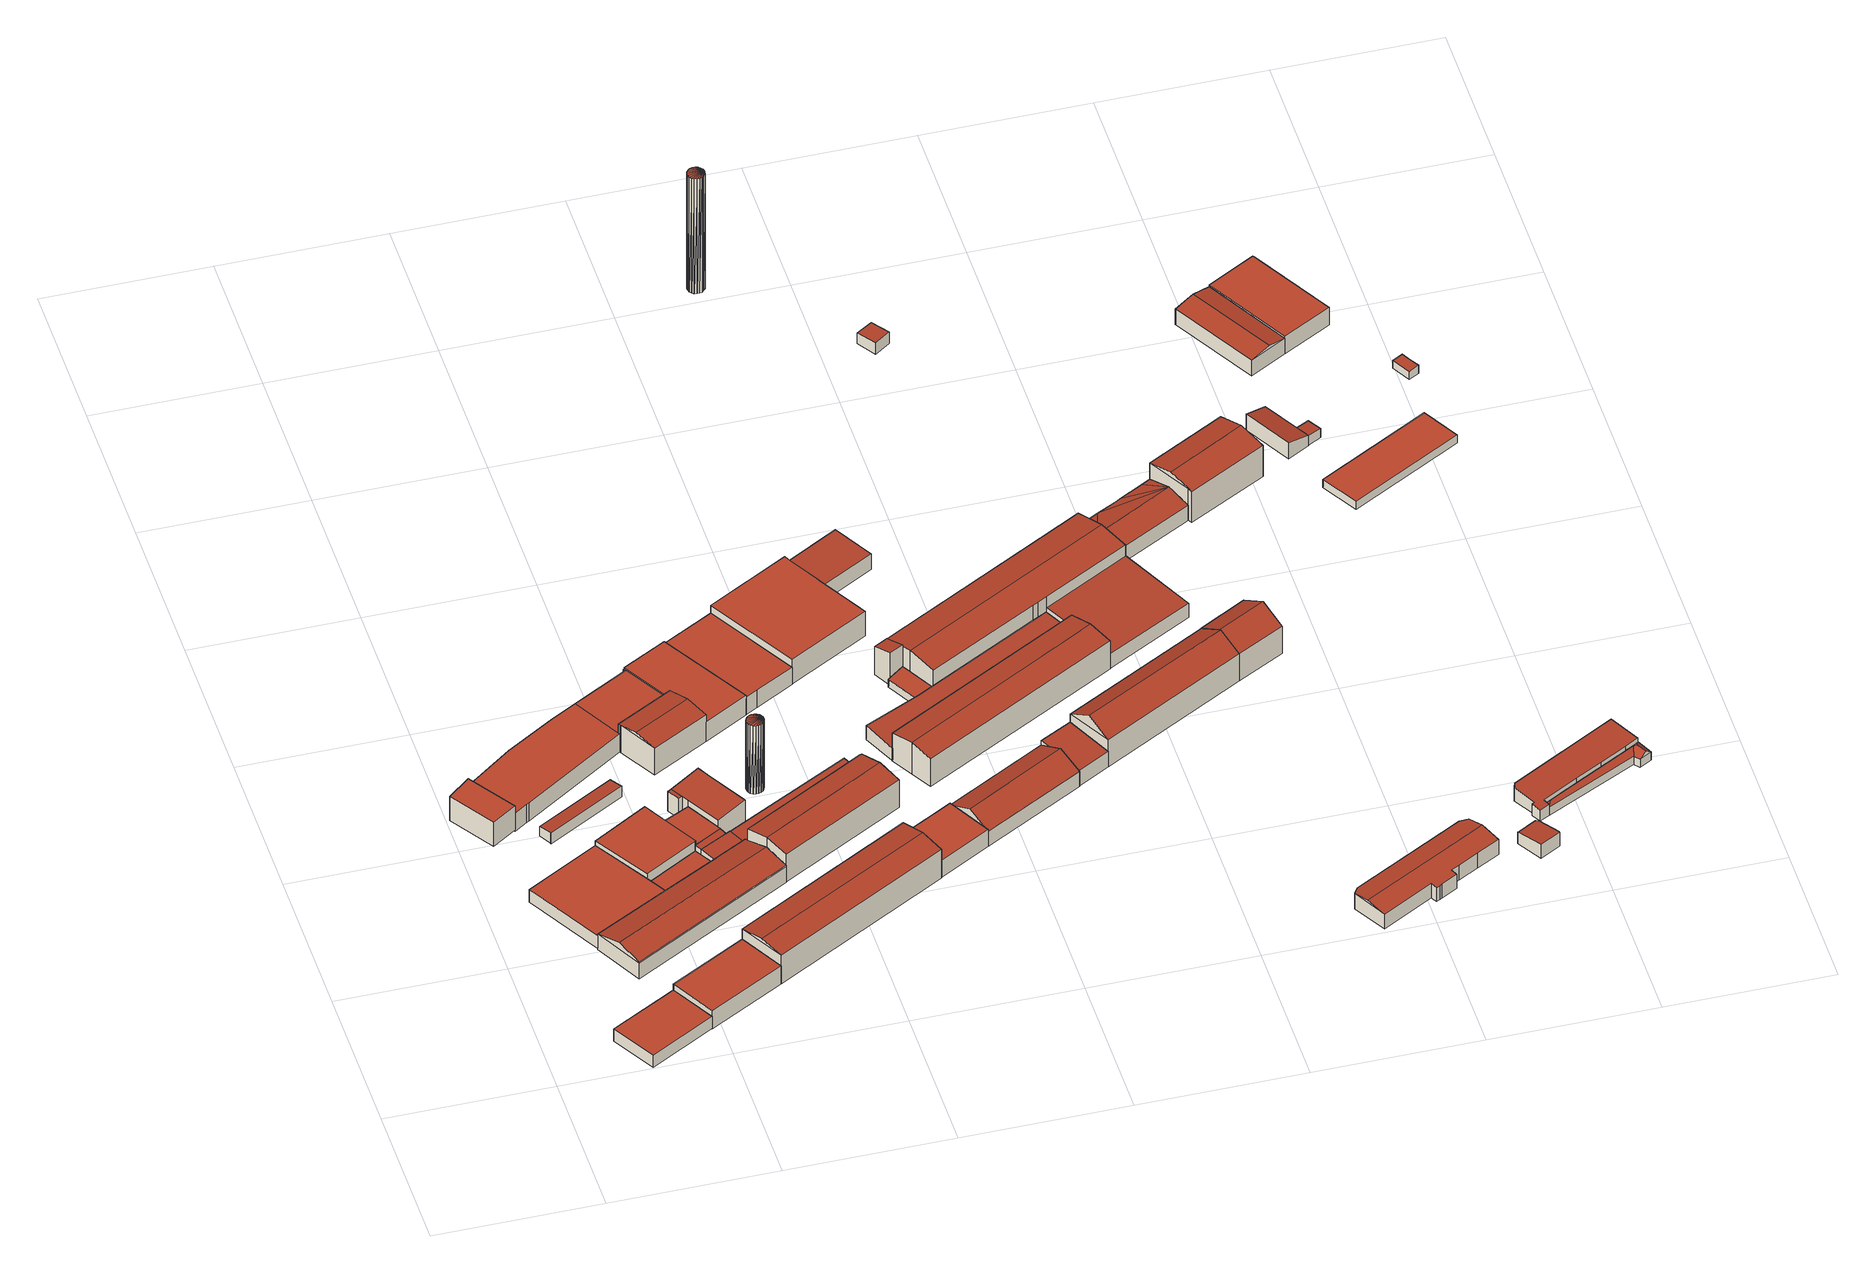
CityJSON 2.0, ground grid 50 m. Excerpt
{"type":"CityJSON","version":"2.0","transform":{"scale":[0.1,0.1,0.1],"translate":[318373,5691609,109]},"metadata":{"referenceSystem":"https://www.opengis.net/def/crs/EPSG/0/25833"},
"CityObjects":{
"building1":{"type":"Building","attributes":{"Dachtyp_tdc":"tdcPolyFlatRoof","Gemeindeschluessel":14713000,"Dachneigung":0,"QualitaetDacherkennung":43,"Geometrietyp2DReferenz":"3000","function":"31001_2000","roofType":"1000","measuredHeight":4.42},"geometry":[{"type":"MultiSurface","lod":"2","boundaries":[[[0,1,2,3]],[[1,4,5,2]],[[4,6,7,5]],[[6,0,3,7]],[[6,4,1,0]],[[3,2,5,7]]],"semantics":{"surfaces":[{"type":"WallSurface"},{"type":"RoofSurface"},{"type":"GroundSurface"}],"values":[0,0,0,0,1,2]}}]},
"building2":{"type":"Building","attributes":{"Dachtyp_tdc":"tdcPolyFlatRoof","Gemeindeschluessel":14713000,"Dachneigung":0,"QualitaetDacherkennung":79,"Geometrietyp2DReferenz":"3000","function":"31001_2000","roofType":"1000","measuredHeight":8.79},"geometry":[{"type":"MultiSurface","lod":"2","boundaries":[[[8,9,10,11]],[[9,12,13,10]],[[12,14,15,13]],[[14,8,11,15]],[[14,12,9,8]],[[11,10,13,15]]],"semantics":{"surfaces":[{"type":"WallSurface"},{"type":"RoofSurface"},{"type":"GroundSurface"}],"values":[0,0,0,0,1,2]}}]},
"building3":{"type":"Building","attributes":{"Dachtyp_tdc":"tdcPolyFlatRoof","Gemeindeschluessel":14713000,"Dachneigung":0,"QualitaetDacherkennung":29,"Geometrietyp2DReferenz":"3000","function":"31001_2000","roofType":"1000","measuredHeight":4.61},"geometry":[{"type":"MultiSurface","lod":"2","boundaries":[[[16,17,18,19]],[[17,20,21,18]],[[20,22,23,21]],[[22,24,25,23]],[[24,26,27,25]],[[26,16,19,27]],[[26,24,22,20,17,16]],[[19,18,21,23,25,27]]],"semantics":{"surfaces":[{"type":"WallSurface"},{"type":"RoofSurface"},{"type":"GroundSurface"}],"values":[0,0,0,0,0,0,1,2]}}]},
"building4":{"type":"Building","attributes":{"Dachtyp_tdc":"tdcPolyFlatRoof","Gemeindeschluessel":14713000,"Dachneigung":0,"QualitaetDacherkennung":84,"Geometrietyp2DReferenz":"3000","function":"31001_2000","roofType":"1000","measuredHeight":6.67},"geometry":[{"type":"MultiSurface","lod":"2","boundaries":[[[28,29,30,31]],[[29,32,33,30]],[[32,34,35,33]],[[34,28,31,35]],[[34,32,29,28]],[[31,30,33,35]]],"semantics":{"surfaces":[{"type":"WallSurface"},{"type":"RoofSurface"},{"type":"GroundSurface"}],"values":[0,0,0,0,1,2]}}]},
"building5":{"type":"Building","attributes":{"Dachtyp_tdc":"tdcPolyFlatRoof","Gemeindeschluessel":14713000,"Dachneigung":5.26,"QualitaetDacherkennung":87,"Geometrietyp2DReferenz":"3000","function":"31001_2000","roofType":"2100","measuredHeight":4.01},"geometry":[{"type":"MultiSurface","lod":"2","boundaries":[[[36,37,38,39]],[[37,40,41,38]],[[40,42,43,41]],[[42,44,45,43]],[[44,46,47,45]],[[46,36,39,47]],[[46,44,42,40,37,36]],[[39,38,41,43,45,47]]],"semantics":{"surfaces":[{"type":"WallSurface"},{"type":"RoofSurface"},{"type":"GroundSurface"}],"values":[0,0,0,0,0,0,1,2]}}]},
"building6":{"type":"Building","attributes":{"Dachtyp_tdc":"tdcPolyFlatRoof","Gemeindeschluessel":14713000,"Dachneigung":0,"QualitaetDacherkennung":21,"Geometrietyp2DReferenz":"3000","function":"31001_2000","roofType":"1000","measuredHeight":3},"geometry":[{"type":"MultiSurface","lod":"2","boundaries":[[[48,49,50,51]],[[49,52,53,50]],[[52,54,55,53]],[[54,48,51,55]],[[54,52,49,48]],[[51,50,53,55]]],"semantics":{"surfaces":[{"type":"WallSurface"},{"type":"RoofSurface"},{"type":"GroundSurface"}],"values":[0,0,0,0,1,2]}}]},
"building7":{"type":"Building","attributes":{"Gemeindeschluessel":14713000,"Geometrietyp2DReferenz":"3000","function":"31001_2000","roofType":"9999"},"children":["building7-1","building7-2","building7-3"]},
"building7-1":{"type":"BuildingPart","attributes":{"Dachtyp_tdc":"tdcPolyFlatRoof","Dachneigung":0,"QualitaetDacherkennung":27,"Geometrietyp2DReferenz":"3000","roofType":"1000","measuredHeight":7.02},"parents":["building7"],"geometry":[{"type":"MultiSurface","lod":"2","boundaries":[[[56,57,58,59,60]],[[57,61,62,58]],[[61,63,64,62]],[[63,65,66,64]],[[65,67,66]],[[65,63,61,57,56]],[[59,58,62,64,66]],[[60,67,65,56]],[[60,59,66,67]]],"semantics":{"surfaces":[{"type":"WallSurface"},{"type":"RoofSurface"},{"type":"GroundSurface"},{"type":"ClosureSurface"}],"values":[0,0,0,0,0,1,2,0,3]}}]},
"building7-2":{"type":"BuildingPart","attributes":{"Dachtyp_tdc":"tdcPolyFlatRoof","Dachneigung":0,"QualitaetDacherkennung":37,"Geometrietyp2DReferenz":"3000","roofType":"1000","measuredHeight":6.58},"parents":["building7"],"geometry":[{"type":"MultiSurface","lod":"2","boundaries":[[[68,69,70,71]],[[68,72,73,69]],[[72,60,59,73]],[[67,74,75,66]],[[67,60,72,68,71,74]],[[75,70,69,73,59,66]],[[71,70,75,74]],[[66,59,60,67]]],"semantics":{"surfaces":[{"type":"WallSurface"},{"type":"RoofSurface"},{"type":"GroundSurface"},{"type":"ClosureSurface"}],"values":[0,0,0,0,1,2,3,3]}}]},
"building7-3":{"type":"BuildingPart","attributes":{"Dachtyp_tdc":"tdcPolyFlatRoof","Dachneigung":0,"QualitaetDacherkennung":38,"Geometrietyp2DReferenz":"3000","roofType":"1000","measuredHeight":6.56},"parents":["building7"],"geometry":[{"type":"MultiSurface","lod":"2","boundaries":[[[76,77,78,79]],[[77,80,81,78]],[[80,82,83,81]],[[82,71,70,83]],[[74,84,85,75]],[[84,86,87,85]],[[86,88,89,87]],[[88,90,91,89]],[[90,76,79,91]],[[90,88,86,84,74,71,82,80,77,76]],[[79,78,81,83,70,75,85,87,89,91]],[[75,70,71,74]]],"semantics":{"surfaces":[{"type":"WallSurface"},{"type":"RoofSurface"},{"type":"GroundSurface"},{"type":"ClosureSurface"}],"values":[0,0,0,0,0,0,0,0,0,1,2,3]}}]},
"building8":{"type":"Building","attributes":{"Gemeindeschluessel":14713000,"Geometrietyp2DReferenz":"3000","function":"31001_2000","roofType":"9999"},"children":["building8-1","building8-2","building8-3","building8-4","building8-5","building8-6"]},
"building8-1":{"type":"BuildingPart","attributes":{"Dachtyp_tdc":"tdcGableRoof","Dachneigung":15.86,"QualitaetDacherkennung":88,"Geometrietyp2DReferenz":"3000","roofType":"3100","measuredHeight":8.09},"parents":["building8"],"geometry":[{"type":"MultiSurface","lod":"2","boundaries":[[[92,93,94,95,96]],[[93,97,98,94]],[[97,99,100,98]],[[99,101,102,100]],[[101,103,104,105,102]],[[106,101,99,107,108,109,110]],[[111,112,108,107]],[[93,112,111,97]],[[97,111,107,99]],[[92,109,108,112,93]],[[113,110,109,92]],[[103,106,110,113]],[[101,106,103]],[[114,95,94,98,100,102,105]],[[96,115,116,113,92]],[[95,114,115,96]],[[116,104,103,113]],[[116,115,114,105,104]]],"semantics":{"surfaces":[{"type":"WallSurface"},{"type":"RoofSurface"},{"type":"GroundSurface"},{"type":"ClosureSurface"}],"values":[0,0,0,0,0,1,1,0,0,0,0,0,0,2,0,3,0,3]}}]},
"building8-2":{"type":"BuildingPart","attributes":{"Dachtyp_tdc":"tdcPolyFlatRoof","Dachneigung":0,"QualitaetDacherkennung":55,"Geometrietyp2DReferenz":"3000","roofType":"1000","measuredHeight":6.54},"parents":["building8"],"geometry":[{"type":"MultiSurface","lod":"2","boundaries":[[[117,118,119,120]],[[118,121,122,119]],[[121,123,124,125,122]],[[126,127,128,129,130]],[[127,117,120,128]],[[127,126,123,121,118,117]],[[120,119,122,125,129,128]],[[130,124,123,126]],[[130,129,125,124]]],"semantics":{"surfaces":[{"type":"WallSurface"},{"type":"RoofSurface"},{"type":"GroundSurface"},{"type":"ClosureSurface"}],"values":[0,0,0,0,0,1,2,0,3]}}]},
"building8-3":{"type":"BuildingPart","attributes":{"Dachtyp_tdc":"tdcPolyFlatRoof","Dachneigung":0,"QualitaetDacherkennung":83,"Geometrietyp2DReferenz":"3000","roofType":"1000","measuredHeight":5.17},"parents":["building8"],"geometry":[{"type":"MultiSurface","lod":"2","boundaries":[[[131,132,133,134]],[[132,135,136,133]],[[124,131,134,125]],[[124,130,135,132,131]],[[134,133,136,129,125]],[[136,135,130,129]],[[125,129,130,124]]],"semantics":{"surfaces":[{"type":"WallSurface"},{"type":"RoofSurface"},{"type":"GroundSurface"},{"type":"ClosureSurface"}],"values":[0,0,0,1,2,3,3]}}]},
"building8-4":{"type":"BuildingPart","attributes":{"Dachtyp_tdc":"tdcPolyFlatRoof","Dachneigung":5.34,"QualitaetDacherkennung":73,"Geometrietyp2DReferenz":"3000","roofType":"2100","measuredHeight":4.79},"parents":["building8"],"geometry":[{"type":"MultiSurface","lod":"2","boundaries":[[[137,138,139,140]],[[138,96,95,139]],[[141,137,140,142]],[[141,115,96,138,137]],[[140,139,95,114,142]],[[114,95,96,115]],[[142,114,115,141]]],"semantics":{"surfaces":[{"type":"WallSurface"},{"type":"RoofSurface"},{"type":"GroundSurface"},{"type":"ClosureSurface"}],"values":[0,0,0,1,2,3,3]}}]},
"building8-5":{"type":"BuildingPart","attributes":{"Dachtyp_tdc":"tdcPolyFlatRoof","Dachneigung":5.69,"QualitaetDacherkennung":86,"Geometrietyp2DReferenz":"3000","roofType":"2100","measuredHeight":4.93},"parents":["building8"],"geometry":[{"type":"MultiSurface","lod":"2","boundaries":[[[104,143,144,105]],[[145,146,141,142,147]],[[145,143,104,116,146]],[[142,114,105,144,147]],[[116,115,141,146]],[[142,141,115,114]],[[105,114,115,116,104]],[[147,144,143,145]]],"semantics":{"surfaces":[{"type":"WallSurface"},{"type":"RoofSurface"},{"type":"GroundSurface"},{"type":"ClosureSurface"}],"values":[0,0,1,2,0,3,3,3]}}]},
"building8-6":{"type":"BuildingPart","attributes":{"Dachtyp_tdc":"tdcPolyFlatRoof","Dachneigung":5.74,"QualitaetDacherkennung":72,"Geometrietyp2DReferenz":"3000","roofType":"2100","measuredHeight":5.19},"parents":["building8"],"geometry":[{"type":"MultiSurface","lod":"2","boundaries":[[[145,147,136,135]],[[148,128,144,143]],[[143,145,135,130,148]],[[128,129,136,147,144]],[[129,128,148,130]],[[135,136,129,130]],[[143,144,147,145]]],"semantics":{"surfaces":[{"type":"WallSurface"},{"type":"RoofSurface"},{"type":"GroundSurface"},{"type":"ClosureSurface"}],"values":[0,0,1,2,3,3,3]}}]},
"building9":{"type":"Building","attributes":{"Gemeindeschluessel":14713000,"Geometrietyp2DReferenz":"3000","function":"31001_2000","roofType":"9999"},"children":["building9-1","building9-2"]},
"building9-1":{"type":"BuildingPart","attributes":{"Dachtyp_tdc":"tdcPolyFlatRoof","Dachneigung":6.65,"QualitaetDacherkennung":75,"Geometrietyp2DReferenz":"3000","roofType":"2100","measuredHeight":8.43},"parents":["building9"],"geometry":[{"type":"MultiSurface","lod":"2","boundaries":[[[149,150,151,152]],[[150,153,154,151]],[[153,155,156,154]],[[155,157,158,156]],[[159,160,161,162]],[[159,163,164,160]],[[163,149,152,164]],[[163,159,162,157,155,153,150,149]],[[152,151,154,156,158,161,160,164]],[[162,161,158,157]]],"semantics":{"surfaces":[{"type":"WallSurface"},{"type":"RoofSurface"},{"type":"GroundSurface"},{"type":"ClosureSurface"}],"values":[0,0,0,0,0,0,0,1,2,3]}}]},
"building9-2":{"type":"BuildingPart","attributes":{"Dachtyp_tdc":"tdcPolyFlatRoof","Dachneigung":5.15,"QualitaetDacherkennung":60,"Geometrietyp2DReferenz":"3000","roofType":"2100","measuredHeight":7.22},"parents":["building9"],"geometry":[{"type":"MultiSurface","lod":"2","boundaries":[[[157,165,166,158]],[[165,167,168,166]],[[167,162,161,168]],[[162,167,165,157]],[[158,166,168,161]],[[158,161,162,157]]],"semantics":{"surfaces":[{"type":"WallSurface"},{"type":"RoofSurface"},{"type":"GroundSurface"},{"type":"ClosureSurface"}],"values":[0,0,0,1,2,3]}}]},
"building10":{"type":"Building","attributes":{"Dachtyp_tdc":"tdcFreeFormRoof","Gemeindeschluessel":14713000,"Dachneigung":10.11,"QualitaetDacherkennung":75,"Geometrietyp2DReferenz":"3000","function":"31001_2000","roofType":"5000","measuredHeight":10.97},"geometry":[{"type":"MultiSurface","lod":"2","boundaries":[[[169,170,75,85]],[[170,171,66,75]],[[171,172,64,66]],[[172,173,174,64]],[[173,175,176,174]],[[175,169,85,176]],[[173,172,177,178]],[[178,177,171,170,169,175]],[[172,171,177]],[[175,173,178]],[[85,75,66,64,174,176]]],"semantics":{"surfaces":[{"type":"WallSurface"},{"type":"RoofSurface"},{"type":"GroundSurface"}],"values":[0,0,0,0,0,0,1,1,0,0,2]}}]},
"building11":{"type":"Building","attributes":{"Dachtyp_tdc":"tdcGableRoof","Gemeindeschluessel":14713000,"Dachneigung":10.48,"QualitaetDacherkennung":83,"Geometrietyp2DReferenz":"3000","function":"31001_2000","roofType":"3100","measuredHeight":11.92},"geometry":[{"type":"MultiSurface","lod":"2","boundaries":[[[179,180,181,30]],[[180,182,183,181]],[[182,184,33,183]],[[184,179,30,33]],[[182,180,185]],[[179,184,186]],[[180,179,186,185]],[[184,182,185,186]],[[30,181,183,33]]],"semantics":{"surfaces":[{"type":"WallSurface"},{"type":"RoofSurface"},{"type":"GroundSurface"}],"values":[0,0,0,0,0,0,1,1,2]}}]},
"building12":{"type":"Building","attributes":{"Stand_DGM":"2023","Stand_Basis-DLM":"2022","Gemeindeschluessel":"14713000","ObjektHoehe":25,"Stand_Laserscan":"2023","BodenHoehe":109.9,"Stand_3D-Stadtmodell":"2025","Geometrietyp2DReferenz":1000,"AbsoluteHoehe":134.9,"function":"51002_1251","roofType":"9999","measuredHeight":25},"geometry":[{"type":"MultiSurface","lod":"2","boundaries":[[[187,188,189]],[[187,189,190]],[[187,190,191]],[[187,191,192]],[[187,192,193]],[[187,193,194]],[[187,194,195]],[[187,195,196]],[[187,196,197]],[[187,197,198]],[[187,198,199]],[[187,199,200]],[[187,200,201]],[[187,201,202]],[[187,202,203]],[[187,203,204]],[[187,204,205]],[[187,205,206]],[[189,188,207]],[[189,207,208]],[[188,187,209]],[[188,209,207]],[[187,206,210]],[[187,210,209]],[[206,205,211]],[[206,211,210]],[[205,204,212]],[[205,212,211]],[[204,203,213]],[[204,213,212]],[[203,202,214]],[[203,214,213]],[[202,201,215]],[[202,215,214]],[[201,200,216]],[[201,216,215]],[[200,199,217]],[[200,217,216]],[[199,198,218]],[[199,218,217]],[[198,197,219]],[[198,219,218]],[[197,196,220]],[[197,220,219]],[[196,195,221]],[[196,221,220]],[[195,194,222]],[[195,222,221]],[[194,193,223]],[[194,223,222]],[[193,192,224]],[[193,224,223]],[[192,191,225]],[[192,225,224]],[[191,190,226]],[[191,226,225]],[[190,189,208]],[[190,208,226]],[[226,208,207]],[[226,207,209]],[[226,209,210]],[[226,210,211]],[[226,211,212]],[[226,212,213]],[[226,213,214]],[[226,214,215]],[[226,215,216]],[[226,216,217]],[[226,217,218]],[[226,218,219]],[[226,219,220]],[[226,220,221]],[[226,221,222]],[[226,222,223]],[[226,223,224]],[[226,224,225]]],"semantics":{"surfaces":[{"type":"RoofSurface"},{"type":"WallSurface"},{"type":"GroundSurface"}],"values":[0,0,0,0,0,0,0,0,0,0,0,0,0,0,0,0,0,0,1,1,1,1,1,1,1,1,1,1,1,1,1,1,1,1,1,1,1,1,1,1,1,1,1,1,1,1,1,1,1,1,1,1,1,1,1,1,1,1,2,2,2,2,2,2,2,2,2,2,2,2,2,2,2,2,2,2]}}]},
"building13":{"type":"Building","attributes":{"Gemeindeschluessel":14713000,"Dachtyp_tdc":"tdcGableRoof","Dachneigung":10.61,"QualitaetDacherkennung":79,"Geometrietyp2DReferenz":"3000","function":"31001_2000","roofType":"3100","measuredHeight":11.54},"geometry":[{"type":"MultiSurface","lod":"2","boundaries":[[[227,228,229,230]],[[228,231,232,229]],[[231,233,234,232]],[[233,235,236,234]],[[235,237,238,236]],[[237,239,240,238]],[[239,227,230,240]],[[235,233,231,228,227]],[[227,239,237,235]],[[230,229,232,234,236,238,240]]],"semantics":{"surfaces":[{"type":"WallSurface"},{"type":"RoofSurface"},{"type":"GroundSurface"}],"values":[0,0,0,0,0,0,0,1,1,2]}}]},
"building14":{"type":"Building","attributes":{"Dachtyp_tdc":"tdcPolyFlatRoof","Gemeindeschluessel":14713000,"Dachneigung":0,"QualitaetDacherkennung":27,"Geometrietyp2DReferenz":"3000","function":"31001_2000","roofType":"1000","measuredHeight":6.29},"geometry":[{"type":"MultiSurface","lod":"2","boundaries":[[[241,242,243,244]],[[242,245,246,243]],[[245,247,248,246]],[[247,249,250,248]],[[249,251,252,250]],[[251,241,244,252]],[[251,249,247,245,242,241]],[[244,243,246,248,250,252]]],"semantics":{"surfaces":[{"type":"WallSurface"},{"type":"RoofSurface"},{"type":"GroundSurface"}],"values":[0,0,0,0,0,0,1,2]}}]},
"building15":{"type":"Building","attributes":{"Dachtyp_tdc":"tdcPolyFlatRoof","Gemeindeschluessel":14713000,"Dachneigung":0,"QualitaetDacherkennung":33,"Geometrietyp2DReferenz":"3000","function":"31001_2000","roofType":"1000","measuredHeight":6.25},"geometry":[{"type":"MultiSurface","lod":"2","boundaries":[[[253,254,255,256]],[[254,257,258,255]],[[257,259,260,258]],[[259,253,256,260]],[[259,257,254,253]],[[256,255,258,260]]],"semantics":{"surfaces":[{"type":"WallSurface"},{"type":"RoofSurface"},{"type":"GroundSurface"}],"values":[0,0,0,0,1,2]}}]},
"building16":{"type":"Building","attributes":{"Dachtyp_tdc":"tdcPolyFlatRoof","Gemeindeschluessel":14713000,"Dachneigung":0,"QualitaetDacherkennung":24,"Geometrietyp2DReferenz":"3000","function":"31001_2000","roofType":"1000","measuredHeight":8.99},"geometry":[{"type":"MultiSurface","lod":"2","boundaries":[[[261,262,263,264]],[[262,265,266,263]],[[265,267,268,266]],[[265,262,261,269,270,271,267]],[[268,272,273,274,264,263,266]],[[267,271,272,268]],[[271,270,273,272]],[[270,269,274,273]],[[269,261,264,274]]],"semantics":{"surfaces":[{"type":"WallSurface"},{"type":"RoofSurface"},{"type":"GroundSurface"}],"values":[0,0,0,1,2,0,0,0,0]}}]},
"building17":{"type":"Building","attributes":{"Dachtyp_tdc":"tdcGableRoof","Gemeindeschluessel":14713000,"Dachneigung":24.6,"QualitaetDacherkennung":60,"Geometrietyp2DReferenz":"3000","function":"31001_2000","roofType":"3100","measuredHeight":8.92},"geometry":[{"type":"MultiSurface","lod":"2","boundaries":[[[275,276,277,278]],[[279,280,281]],[[276,275,282]],[[280,276,282,281]],[[275,279,281,282]],[[277,283,284,278]],[[276,280,283,277]],[[280,279,284,283]],[[279,275,278,284]]],"semantics":{"surfaces":[{"type":"WallSurface"},{"type":"RoofSurface"},{"type":"GroundSurface"}],"values":[0,0,0,1,1,2,0,0,0]}}]},
"building18":{"type":"Building","attributes":{"Dachtyp_tdc":"tdcPolyFlatRoof","Gemeindeschluessel":14713000,"Dachneigung":13.49,"QualitaetDacherkennung":80,"Geometrietyp2DReferenz":"3000","function":"31001_2000","roofType":"2100","measuredHeight":4.13},"geometry":[{"type":"MultiSurface","lod":"2","boundaries":[[[285,286,287,288]],[[286,289,290,287]],[[289,291,292,290]],[[291,293,294,292]],[[293,285,288,294]],[[293,291,289,286,285]],[[288,287,290,292,294]]],"semantics":{"surfaces":[{"type":"WallSurface"},{"type":"RoofSurface"},{"type":"GroundSurface"}],"values":[0,0,0,0,0,1,2]}}]},
"building19":{"type":"Building","attributes":{"Dachtyp_tdc":"tdcPolyFlatRoof","Gemeindeschluessel":14713000,"Dachneigung":2.99,"QualitaetDacherkennung":80,"Geometrietyp2DReferenz":"3000","function":"31001_2000","roofType":"2100","measuredHeight":6.5},"geometry":[{"type":"MultiSurface","lod":"2","boundaries":[[[295,296,297,298]],[[296,299,300,297]],[[299,301,302,300]],[[301,303,304,302]],[[303,295,298,304]],[[303,301,299,296,295]],[[298,297,300,302,304]]],"semantics":{"surfaces":[{"type":"WallSurface"},{"type":"RoofSurface"},{"type":"GroundSurface"}],"values":[0,0,0,0,0,1,2]}}]},
"building20":{"type":"Building","attributes":{"Dachtyp_tdc":"tdcPolyFlatRoof","Gemeindeschluessel":14713000,"Dachneigung":3.85,"QualitaetDacherkennung":77,"Geometrietyp2DReferenz":"3000","function":"31001_2000","roofType":"2100","measuredHeight":5.05},"geometry":[{"type":"MultiSurface","lod":"2","boundaries":[[[305,306,307,308]],[[306,309,310,307]],[[309,311,312,310]],[[311,313,314,312]],[[313,315,316,314]],[[315,317,318,316]],[[317,319,320,318]],[[319,321,322,320]],[[321,323,324,322]],[[323,305,308,324]],[[323,321,319,317,315,313,311,309,306,305]],[[308,307,310,312,314,316,318,320,322,324]]],"semantics":{"surfaces":[{"type":"WallSurface"},{"type":"RoofSurface"},{"type":"GroundSurface"}],"values":[0,0,0,0,0,0,0,0,0,0,1,2]}}]},
"building21":{"type":"Building","attributes":{"Dachtyp_tdc":"tdcGableRoof","Gemeindeschluessel":14713000,"Dachneigung":10.4,"QualitaetDacherkennung":68,"Geometrietyp2DReferenz":"3000","function":"31001_2000","roofType":"3100","measuredHeight":11.59},"geometry":[{"type":"MultiSurface","lod":"2","boundaries":[[[325,326,327,328]],[[326,329,330,327]],[[329,331,332,330]],[[331,333,334,332]],[[333,335,336,334]],[[335,337,338,336]],[[337,339,340,338]],[[339,325,328,340]],[[335,333,331,329,326,325]],[[325,339,337,335]],[[328,327,330,332,334,336,338,340]]],"semantics":{"surfaces":[{"type":"WallSurface"},{"type":"RoofSurface"},{"type":"GroundSurface"}],"values":[0,0,0,0,0,0,0,0,1,1,2]}}]},
"building22":{"type":"Building","attributes":{"Dachtyp_tdc":"tdcPolyFlatRoof","Gemeindeschluessel":14713000,"Dachneigung":4.44,"QualitaetDacherkennung":75,"Geometrietyp2DReferenz":"3000","function":"31001_2000","roofType":"2100","measuredHeight":6.88},"geometry":[{"type":"MultiSurface","lod":"2","boundaries":[[[341,342,343,344]],[[342,345,346,343]],[[345,347,348,346]],[[347,341,344,348]],[[347,345,342,341]],[[344,343,346,348]]],"semantics":{"surfaces":[{"type":"WallSurface"},{"type":"RoofSurface"},{"type":"GroundSurface"}],"values":[0,0,0,0,1,2]}}]},
"building23":{"type":"Building","attributes":{"Gemeindeschluessel":14713000,"Geometrietyp2DReferenz":"3000","function":"31001_2000","roofType":"9999"},"children":["building23-1","building23-2"]},
"building23-1":{"type":"BuildingPart","attributes":{"Dachtyp_tdc":"tdcGableRoof","Dachneigung":10,"QualitaetDacherkennung":67,"Geometrietyp2DReferenz":"3000","roofType":"3100","measuredHeight":11.81},"parents":["building23"],"geometry":[{"type":"MultiSurface","lod":"2","boundaries":[[[349,350,351,352]],[[350,353,354,351]],[[353,355,292,354]],[[355,356,357,292]],[[356,358,290,357]],[[359,360,361,362]],[[360,363,364,361]],[[363,365,366,364]],[[365,367,368,366]],[[367,349,352,368]],[[363,360,359,358,356]],[[356,355,353,350,349,367,365,363]],[[352,351,354,292,357,290,362,361,364,366,368]],[[359,362,290,358]]],"semantics":{"surfaces":[{"type":"WallSurface"},{"type":"RoofSurface"},{"type":"GroundSurface"},{"type":"ClosureSurface"}],"values":[0,0,0,0,0,0,0,0,0,0,1,1,2,3]}}]},
"building23-2":{"type":"BuildingPart","attributes":{"Dachtyp_tdc":"tdcPolyFlatRoof","Dachneigung":14.23,"QualitaetDacherkennung":78,"Geometrietyp2DReferenz":"3000","roofType":"2100","measuredHeight":11.91},"parents":["building23"],"geometry":[{"type":"MultiSurface","lod":"2","boundaries":[[[369,370,287,290,358]],[[370,371,372,287]],[[371,373,359,362,372]],[[371,370,369,373]],[[362,290,287,372]],[[358,359,373,369]],[[358,290,362,359]]],"semantics":{"surfaces":[{"type":"WallSurface"},{"type":"RoofSurface"},{"type":"GroundSurface"},{"type":"ClosureSurface"}],"values":[0,0,0,1,2,0,3]}}]},
"building24":{"type":"Building","attributes":{"Stand_DGM":"2023","Stand_Basis-DLM":"2022","Gemeindeschluessel":"14713000","ObjektHoehe":42,"Stand_Laserscan":"2023","BodenHoehe":112.27,"Stand_3D-Stadtmodell":"2025","Geometrietyp2DReferenz":1000,"AbsoluteHoehe":154.27,"function":"51002_1251","roofType":"9999","measuredHeight":42},"geometry":[{"type":"MultiSurface","lod":"2","boundaries":[[[374,375,376]],[[374,376,377]],[[374,377,378]],[[374,378,379]],[[374,379,380]],[[374,380,381]],[[374,381,382]],[[374,382,383]],[[374,383,384]],[[374,384,385]],[[374,385,386]],[[374,386,387]],[[374,387,388]],[[374,388,389]],[[374,389,390]],[[374,390,391]],[[374,391,392]],[[374,392,393]],[[390,394,395]],[[389,388,396]],[[389,396,394]],[[388,387,397]],[[388,397,396]],[[387,386,398]],[[387,398,397]],[[386,385,399]],[[386,399,398]],[[385,384,400]],[[385,400,399]],[[384,383,401]],[[384,401,400]],[[383,382,402]],[[383,402,401]],[[382,381,403]],[[382,403,402]],[[381,380,404]],[[381,404,403]],[[380,379,405]],[[380,405,404]],[[379,378,406]],[[379,406,405]],[[378,377,407]],[[378,407,406]],[[377,376,408]],[[377,408,407]],[[376,375,409]],[[376,409,408]],[[375,374,410]],[[375,410,409]],[[374,393,411]],[[374,411,410]],[[393,392,412]],[[393,412,411]],[[392,391,413]],[[392,413,412]],[[391,390,395]],[[391,395,413]],[[390,389,394]],[[407,402,403]],[[407,403,404]],[[407,404,405]],[[407,405,406]],[[407,408,409]],[[407,409,410]],[[407,410,411]],[[407,411,412]],[[407,412,413]],[[407,413,395]],[[407,395,394]],[[407,394,396]],[[407,396,397]],[[407,397,398]],[[407,398,399]],[[407,399,400]],[[407,400,401]],[[407,401,402]]],"semantics":{"surfaces":[{"type":"RoofSurface"},{"type":"WallSurface"},{"type":"GroundSurface"}],"values":[0,0,0,0,0,0,0,0,0,0,0,0,0,0,0,0,0,0,1,1,1,1,1,1,1,1,1,1,1,1,1,1,1,1,1,1,1,1,1,1,1,1,1,1,1,1,1,1,1,1,1,1,1,1,1,1,1,1,2,2,2,2,2,2,2,2,2,2,2,2,2,2,2,2,2,2]}}]},
"building25":{"type":"Building","attributes":{"Dachtyp_tdc":"tdcGableRoof","Gemeindeschluessel":14713000,"Dachneigung":30.03,"QualitaetDacherkennung":79,"Geometrietyp2DReferenz":"3000","function":"31001_2000","roofType":"3100","measuredHeight":14.28},"geometry":[{"type":"MultiSurface","lod":"2","boundaries":[[[414,415,416,344]],[[415,417,418,416]],[[417,419,343,418]],[[419,414,344,343]],[[417,415,420]],[[414,419,421]],[[415,414,421,420]],[[419,417,420,421]],[[344,416,418,343]]],"semantics":{"surfaces":[{"type":"WallSurface"},{"type":"RoofSurface"},{"type":"GroundSurface"}],"values":[0,0,0,0,0,0,1,1,2]}}]},
"building26":{"type":"Building","attributes":{"Dachtyp_tdc":"tdcPolyFlatRoof","Gemeindeschluessel":14713000,"Dachneigung":2.74,"QualitaetDacherkennung":90,"Geometrietyp2DReferenz":"3000","function":"31001_2000","roofType":"2100","measuredHeight":6.45},"geometry":[{"type":"MultiSurface","lod":"2","boundaries":[[[422,423,320,322]],[[423,424,425,320]],[[424,426,427,425]],[[426,428,429,427]],[[428,422,322,429]],[[428,426,424,423,422]],[[322,320,425,427,429]]],"semantics":{"surfaces":[{"type":"WallSurface"},{"type":"RoofSurface"},{"type":"GroundSurface"}],"values":[0,0,0,0,0,1,2]}}]},
"building27":{"type":"Building","attributes":{"Dachtyp_tdc":"tdcPolyFlatRoof","Gemeindeschluessel":14713000,"Dachneigung":2.74,"QualitaetDacherkennung":83,"Geometrietyp2DReferenz":"3000","function":"31001_2000","roofType":"2100","measuredHeight":4.2},"geometry":[{"type":"MultiSurface","lod":"2","boundaries":[[[430,431,432,433]],[[431,434,435,432]],[[434,436,437,435]],[[436,430,433,437]],[[436,434,431,430]],[[433,432,435,437]]],"semantics":{"surfaces":[{"type":"WallSurface"},{"type":"RoofSurface"},{"type":"GroundSurface"}],"values":[0,0,0,0,1,2]}}]},
"building28":{"type":"Building","attributes":{"Dachtyp_tdc":"tdcFreeFormRoof","Gemeindeschluessel":14713000,"Dachneigung":10.01,"QualitaetDacherkennung":89,"Geometrietyp2DReferenz":"3000","function":"31001_2000","roofType":"5000","measuredHeight":6.51},"geometry":[{"type":"MultiSurface","lod":"2","boundaries":[[[438,439,440,441]],[[439,442,443,440]],[[442,444,445,443]],[[444,446,447,445]],[[446,448,449,447]],[[448,450,451,449]],[[450,452,453,451]],[[452,454,455,453]],[[454,456,457,455]],[[456,458,459,457]],[[458,460,461,459]],[[460,462,463,461]],[[462,464,465,463]],[[464,438,441,465]],[[466,456,454,452,450,467]],[[460,458,466,467,448,446,444,442,439,438,464,462]],[[458,456,466]],[[450,448,467]],[[441,440,443,445,447,449,451,453,455,457,459,461,463,465]]],"semantics":{"surfaces":[{"type":"WallSurface"},{"type":"RoofSurface"},{"type":"GroundSurface"}],"values":[0,0,0,0,0,0,0,0,0,0,0,0,0,0,1,1,0,0,2]}}]},
"building29":{"type":"Building","attributes":{"Dachtyp_tdc":"tdcGableRoof","Gemeindeschluessel":14713000,"Dachneigung":29.9,"QualitaetDacherkennung":79,"Geometrietyp2DReferenz":"3000","function":"31001_2000","roofType":"3100","measuredHeight":14.24},"geometry":[{"type":"MultiSurface","lod":"2","boundaries":[[[468,469,470,416]],[[469,471,472,470]],[[471,473,418,472]],[[473,468,416,418]],[[471,469,474]],[[468,473,475]],[[469,468,475,474]],[[473,471,474,475]],[[416,470,472,418]]],"semantics":{"surfaces":[{"type":"WallSurface"},{"type":"RoofSurface"},{"type":"GroundSurface"}],"values":[0,0,0,0,0,0,1,1,2]}}]},
"building30":{"type":"Building","attributes":{"Dachtyp_tdc":"tdcFreeFormRoof","Gemeindeschluessel":14713000,"Dachneigung":14.34,"QualitaetDacherkennung":85,"Geometrietyp2DReferenz":"3000","function":"31001_2000","roofType":"5000","measuredHeight":7.33},"geometry":[{"type":"MultiSurface","lod":"2","boundaries":[[[476,477,478,479]],[[477,480,481,478]],[[480,482,483,481]],[[482,484,485,483]],[[484,486,487,485]],[[486,488,489,487]],[[488,490,491,489]],[[490,492,493,491]],[[492,494,495,493]],[[494,476,479,495]],[[496,488,486]],[[496,486,484]],[[496,484,482,480,477]],[[496,477,497]],[[497,477,476,494]],[[490,496,497,492]],[[492,497,494]],[[488,496,490]],[[479,478,481,483,485,487,489,491,493,495]]],"semantics":{"surfaces":[{"type":"WallSurface"},{"type":"RoofSurface"},{"type":"GroundSurface"}],"values":[0,0,0,0,0,0,0,0,0,0,1,1,1,1,1,1,0,0,2]}}]},
"building31":{"type":"Building","attributes":{"Dachtyp_tdc":"tdcPolyFlatRoof","Gemeindeschluessel":14713000,"Dachneigung":6.21,"QualitaetDacherkennung":75,"Geometrietyp2DReferenz":"3000","function":"31001_2000","roofType":"2100","measuredHeight":5.01},"geometry":[{"type":"MultiSurface","lod":"2","boundaries":[[[498,499,500,501]],[[499,502,503,500]],[[502,504,505,503]],[[504,506,507,505]],[[506,508,509,507]],[[508,510,511,509]],[[510,498,501,511]],[[510,508,506,504,502,499,498]],[[501,500,503,505,507,509,511]]],"semantics":{"surfaces":[{"type":"WallSurface"},{"type":"RoofSurface"},{"type":"GroundSurface"}],"values":[0,0,0,0,0,0,0,1,2]}}]},
"building32":{"type":"Building","attributes":{"Dachtyp_tdc":"tdcGableRoof","Gemeindeschluessel":14713000,"Dachneigung":13.57,"QualitaetDacherkennung":85,"Geometrietyp2DReferenz":"3000","function":"31001_2000","roofType":"3100","measuredHeight":13.33},"geometry":[{"type":"MultiSurface","lod":"2","boundaries":[[[512,513,514,515]],[[513,516,517,514]],[[516,518,519,517]],[[518,520,521,519]],[[520,512,515,521]],[[512,520,522,523]],[[513,523,522,524,516]],[[518,524,522,520]],[[516,524,518]],[[512,523,513]],[[515,514,517,519,521]]],"semantics":{"surfaces":[{"type":"WallSurface"},{"type":"RoofSurface"},{"type":"GroundSurface"}],"values":[0,0,0,0,0,1,1,0,0,0,2]}}]},
"building33":{"type":"Building","attributes":{"Dachtyp_tdc":"tdcPolyFlatRoof","Gemeindeschluessel":14713000,"Dachneigung":4.75,"QualitaetDacherkennung":56,"Geometrietyp2DReferenz":"3000","function":"31001_2000","roofType":"2100","measuredHeight":5.04},"geometry":[{"type":"MultiSurface","lod":"2","boundaries":[[[525,526,527,528]],[[526,529,530,527]],[[529,531,532,530]],[[531,533,534,532]],[[533,535,536,534]],[[535,537,538,536]],[[537,539,540,538]],[[539,541,542,540]],[[541,543,544,542]],[[543,545,546,544]],[[545,547,548,546]],[[547,525,528,548]],[[547,545,543,541,539,537,535,533,531,529,526,525]],[[528,527,530,532,534,536,538,540,542,544,546,548]]],"semantics":{"surfaces":[{"type":"WallSurface"},{"type":"RoofSurface"},{"type":"GroundSurface"}],"values":[0,0,0,0,0,0,0,0,0,0,0,0,1,2]}}]},
"building34":{"type":"Building","attributes":{"Dachtyp_tdc":"tdcFreeFormRoof","Gemeindeschluessel":14713000,"Dachneigung":40.51,"QualitaetDacherkennung":13,"Geometrietyp2DReferenz":"3000","function":"31001_2000","roofType":"5000","measuredHeight":5.04},"geometry":[{"type":"MultiSurface","lod":"2","boundaries":[[[549,550,551,552]],[[550,553,530,551]],[[553,554,527,530]],[[554,555,528,527]],[[555,556,548,528]],[[556,557,544,548]],[[557,558,559,544]],[[558,549,552,559]],[[557,560,561]],[[557,562,560]],[[562,556,560]],[[555,560,556]],[[555,563,560]],[[563,555,554]],[[563,554,553]],[[560,563,553,550]],[[564,561,560,550,549]],[[561,564,558,557]],[[556,562,557]],[[558,564,549]],[[552,551,530,527,528,548,544,559]]],"semantics":{"surfaces":[{"type":"WallSurface"},{"type":"RoofSurface"},{"type":"GroundSurface"}],"values":[0,0,0,0,0,0,0,0,1,1,1,1,1,1,1,1,1,1,0,0,2]}}]},
"building35":{"type":"Building","attributes":{"Dachtyp_tdc":"tdcPolyFlatRoof","Gemeindeschluessel":14713000,"Dachneigung":14.45,"QualitaetDacherkennung":88,"Geometrietyp2DReferenz":"3000","function":"31001_2000","roofType":"2100","measuredHeight":5.81},"geometry":[{"type":"MultiSurface","lod":"2","boundaries":[[[565,566,567,568]],[[566,569,570,567]],[[569,571,572,570]],[[571,573,574,572]],[[573,575,576,574]],[[575,565,568,576]],[[575,573,571,569,566,565]],[[568,567,570,572,574,576]]],"semantics":{"surfaces":[{"type":"WallSurface"},{"type":"RoofSurface"},{"type":"GroundSurface"}],"values":[0,0,0,0,0,0,1,2]}}]},
"building36":{"type":"Building","attributes":{"Dachtyp_tdc":"tdcPolyFlatRoof","Gemeindeschluessel":14713000,"Dachneigung":4.38,"QualitaetDacherkennung":76,"Geometrietyp2DReferenz":"3000","function":"31001_2000","roofType":"2100","measuredHeight":3.51},"geometry":[{"type":"MultiSurface","lod":"2","boundaries":[[[577,578,579,580]],[[578,581,582,579]],[[581,583,584,582]],[[583,577,580,584]],[[583,581,578,577]],[[580,579,582,584]]],"semantics":{"surfaces":[{"type":"WallSurface"},{"type":"RoofSurface"},{"type":"GroundSurface"}],"values":[0,0,0,0,1,2]}}]},
"building37":{"type":"Building","attributes":{"Dachtyp_tdc":"tdcFreeFormRoof","Gemeindeschluessel":14713000,"Dachneigung":10.01,"QualitaetDacherkennung":87,"Geometrietyp2DReferenz":"3000","function":"31001_2000","roofType":"5000","measuredHeight":6.83},"geometry":[{"type":"MultiSurface","lod":"2","boundaries":[[[585,586,587,588]],[[586,589,590,587]],[[589,591,592,590]],[[591,593,594,592]],[[593,585,588,594]],[[595,589,586,596]],[[591,595,596,585,593]],[[591,589,595]],[[586,585,596]],[[588,587,590,592,594]]],"semantics":{"surfaces":[{"type":"WallSurface"},{"type":"RoofSurface"},{"type":"GroundSurface"}],"values":[0,0,0,0,0,1,1,0,0,2]}}]},
"building38":{"type":"Building","attributes":{"Dachtyp_tdc":"tdcPolyFlatRoof","Gemeindeschluessel":14713000,"Dachneigung":0,"QualitaetDacherkennung":89,"Geometrietyp2DReferenz":"3000","function":"31001_2000","roofType":"1000","measuredHeight":3},"geometry":[{"type":"MultiSurface","lod":"2","boundaries":[[[597,598,599,600]],[[598,601,602,599]],[[601,603,604,602]],[[603,597,600,604]],[[603,601,598,597]],[[600,599,602,604]]],"semantics":{"surfaces":[{"type":"WallSurface"},{"type":"RoofSurface"},{"type":"GroundSurface"}],"values":[0,0,0,0,1,2]}}]},
"building39":{"type":"Building","attributes":{"Dachtyp_tdc":"tdcPolyFlatRoof","Gemeindeschluessel":14713000,"Dachneigung":0,"QualitaetDacherkennung":47,"Geometrietyp2DReferenz":"3000","function":"31001_2000","roofType":"1000","measuredHeight":6.33},"geometry":[{"type":"MultiSurface","lod":"2","boundaries":[[[605,606,587,590]],[[606,607,608,587]],[[607,609,610,608]],[[609,611,612,610]],[[611,613,614,612]],[[613,605,590,614]],[[613,611,609,607,606,605]],[[590,587,608,610,612,614]]],"semantics":{"surfaces":[{"type":"WallSurface"},{"type":"RoofSurface"},{"type":"GroundSurface"}],"values":[0,0,0,0,0,0,1,2]}}]},
"building40":{"type":"Building","attributes":{"Dachtyp_tdc":"tdcPolyFlatRoof","Gemeindeschluessel":14713000,"Dachneigung":4.74,"QualitaetDacherkennung":27,"Geometrietyp2DReferenz":"3000","function":"31001_2000","roofType":"2100","measuredHeight":3},"geometry":[{"type":"MultiSurface","lod":"2","boundaries":[[[615,616,617,618]],[[616,619,620,617]],[[619,621,622,620]],[[621,623,624,622]],[[623,615,618,624]],[[623,621,619,616,615]],[[618,617,620,622,624]]],"semantics":{"surfaces":[{"type":"WallSurface"},{"type":"RoofSurface"},{"type":"GroundSurface"}],"values":[0,0,0,0,0,1,2]}}]}
},
"vertices":[
[198,136,49],[399,246,49],[399,246,5],[198,136,5],[472,112,49],[472,112,5],[273,2,49],[273,2,5],
[77,1182,97],[171,1038,97],[171,1038,9],[77,1182,9],[96,989,97],[96,989,9],[8,1124,97],[8,1124,9],
[257,510,54],[129,745,54],[129,745,8],[257,510,8],[351,871,54],[351,871,8],[451,701,54],[451,701,8],[470,668,54],[470,668,8],[489,635,54],[489,635,8],
[399,246,70],[630,374,70],[630,374,3],[399,246,3],[703,240,70],[703,240,3],[472,112,70],[472,112,3],
[249,964,46],[229,1000,42],[229,1000,6],[249,964,6],[466,1133,42],[466,1133,6],[487,1097,46],[487,1097,6],[489,1094,46],[489,1094,6],[251,961,46],[251,961,6],
[655,724,36],[489,635,36],[489,635,6],[655,724,6],[451,701,36],[451,701,6],[614,795,36],[614,795,6],
[617,1530,76],[751,1604,76],[751,1604,5],[617,1530,5],[617,1530,71],[908,1329,76],[908,1329,5],[773,1254,76],[773,1254,5],[704,1376,76],[704,1376,5],[704,1376,71],
[618,1522,71],[618,1522,5],[450,1429,5],[450,1429,71],[614,1529,71],[614,1529,5],[531,1281,71],[531,1281,5],
[77,1182,71],[82,1186,71],[82,1186,5],[77,1182,5],[223,1292,71],[223,1292,5],[374,1386,71],[374,1386,5],[534,1276,71],[534,1276,5],[219,1069,71],[219,1069,5],[210,1064,71],[210,1064,5],[171,1038,71],[171,1038,5],
[755,768,61],[828,637,61],[828,637,4],[755,768,4],[755,768,46],[334,364,61],[334,364,4],[257,510,61],[257,510,4],[489,635,61],[489,635,4],[655,724,61],[655,724,48],[655,724,4],[655,724,62],[297,434,85],[791,704,85],[755,768,64],[751,776,62],[334,364,66],[828,637,67],[751,776,61],[751,776,4],[751,776,47],[751,776,48],
[451,701,70],[351,871,70],[351,871,4],[451,701,4],[520,971,70],[520,971,4],[553,911,70],[553,911,56],[553,911,4],[616,797,70],[614,795,70],[614,795,4],[616,797,4],[616,797,56],
[638,954,56],[695,851,56],[695,851,4],[638,954,4],[698,844,56],[698,844,4],
[1104,1035,52],[1134,979,46],[1134,979,4],[1104,1035,4],[722,829,52],[722,829,4],
[625,776,54],[625,776,4],[709,821,54],[722,829,54],[709,821,4],
[614,795,56],
[782,905,91],[785,900,91],[785,900,7],[782,905,7],[695,851,79],[695,851,7],[638,954,79],[638,954,7],[627,973,79],[627,973,7],[696,1061,91],[696,1061,7],[606,1011,7],[606,1011,79],[713,1030,91],[713,1030,7],
[616,969,78],[616,969,7],[595,1005,78],[595,1005,7],
[534,1276,104],[531,1281,103],[704,1376,103],[773,1254,102],[600,1158,102],[600,1158,5],[537,1271,105],[537,1271,5],[738,1316,115],[565,1221,115],
[630,374,108],[1172,676,108],[1172,676,3],[1243,542,108],[1243,542,3],[703,240,108],[1208,608,122],[667,306,122],
[874,1033,259],[871,1040,259],[867,1046,259],[860,1051,259],[853,1053,259],[845,1053,259],[838,1051,259],[831,1046,259],[827,1040,259],[824,1033,259],[824,1025,259],[827,1017,259],[831,1011,259],[838,1006,259],[845,1004,259],[853,1004,259],[860,1006,259],[867,1011,259],[871,1017,259],[874,1025,259],[871,1040,9],[867,1046,9],[874,1033,9],[874,1025,9],[871,1017,9],[867,1011,9],[860,1006,9],[853,1004,9],[845,1004,9],[838,1006,9],[831,1011,9],[827,1017,9],[824,1025,9],[824,1033,9],[827,1040,9],[831,1046,9],[838,1051,9],[845,1053,9],[853,1053,9],[860,1051,9],
[791,703,121],[755,768,106],[755,768,6],[791,703,6],[1134,979,106],[1134,979,6],[1138,981,106],[1138,981,6],[1173,916,121],[1173,916,6],[1209,849,107],[1209,849,6],[828,637,107],[828,637,6],
[751,1604,69],[908,1690,69],[908,1690,6],[751,1604,6],[1062,1415,69],[1062,1415,6],[945,1350,69],[945,1350,6],[909,1330,69],[909,1330,6],[908,1329,69],[908,1329,6],
[1172,676,67],[1329,763,67],[1329,763,5],[1172,676,5],[1400,630,67],[1400,630,5],[1243,542,67],[1243,542,5],
[1220,1710,97],[1299,1569,97],[1299,1569,7],[1220,1710,7],[1308,1552,97],[1308,1552,7],[1062,1415,97],[1062,1415,7],[1166,1810,97],[1156,1828,97],[908,1690,97],[908,1690,7],[1156,1828,7],[1166,1810,7],
[1400,630,61],[1329,763,60],[1329,763,6],[1400,630,6],[1707,800,61],[1635,934,60],[1672,866,96],[1365,695,96],[1635,934,6],[1707,800,6],
[1312,1331,37],[1318,1335,39],[1318,1335,9],[1312,1331,9],[1360,1358,50],[1360,1358,9],[1418,1252,50],[1418,1252,9],[1369,1225,37],[1369,1225,9],
[1166,1810,72],[1156,1828,73],[1156,1828,8],[1166,1810,8],[1327,1924,73],[1327,1924,8],[1397,1809,66],[1397,1809,8],[1220,1710,66],[1220,1710,8],
[1810,1355,51],[1242,1039,51],[1242,1039,8],[1810,1355,8],[1196,1141,58],[1196,1141,8],[1369,1225,57],[1369,1225,8],[1418,1252,57],[1418,1252,8],[1753,1437,57],[1753,1437,8],[1769,1446,57],[1769,1446,8],[1796,1461,57],[1796,1461,8],[1845,1375,51],[1845,1375,8],[1827,1365,51],[1827,1365,8],
[1278,973,122],[1242,1039,108],[1242,1039,6],[1278,973,6],[1810,1355,108],[1810,1355,6],[1827,1365,108],[1827,1365,6],[1845,1375,108],[1845,1375,6],[1881,1309,122],[1881,1309,6],[1918,1243,108],[1918,1243,6],[1315,908,108],[1315,908,6],
[1732,986,76],[1804,854,64],[1804,854,7],[1732,986,7],[1707,800,64],[1707,800,7],[1635,934,76],[1635,934,7],
[1796,1461,111],[1769,1446,111],[1769,1446,9],[1796,1461,9],[1753,1437,111],[1753,1437,9],[1418,1252,111],[1374,1333,127],[1374,1333,9],[1360,1358,122],[1330,1413,111],[1974,1770,111],[1974,1770,9],[1330,1413,9],[2018,1690,127],[2018,1690,9],[2046,1640,117],[2046,1640,9],[2063,1609,111],[2063,1609,9],
[1360,1358,128],[1318,1335,128],[1289,1390,112],[1289,1390,9],[1330,1413,112],
[1263,3032,453],[1261,3039,453],[1256,3045,453],[1250,3050,453],[1243,3052,453],[1235,3052,453],[1227,3050,453],[1221,3045,453],[1216,3039,453],[1214,3032,453],[1214,3024,453],[1216,3016,453],[1221,3010,453],[1227,3005,453],[1235,3003,453],[1243,3003,453],[1250,3005,453],[1256,3010,453],[1261,3016,453],[1263,3024,453],[1243,3003,33],[1250,3005,33],[1235,3003,33],[1227,3005,33],[1221,3010,33],[1216,3016,33],[1214,3024,33],[1214,3032,33],[1216,3039,33],[1221,3045,33],[1227,3050,33],[1235,3052,33],[1243,3052,33],[1250,3050,33],[1256,3045,33],[1261,3039,33],[1263,3032,33],[1263,3024,33],[1261,3016,33],[1256,3010,33],
[1732,986,105],[2172,1229,105],[2172,1229,7],[2244,1098,107],[2244,1098,7],[1804,854,107],[2209,1162,149],[1768,919,149],
[1845,1375,67],[1796,1461,72],[2063,1609,72],[2063,1609,8],[2181,1386,60],[2181,1386,8],[1918,1243,60],[1918,1243,8],
[1644,2651,57],[1607,2708,54],[1607,2708,15],[1644,2651,15],[1656,2739,54],[1656,2739,15],[1692,2684,57],[1692,2684,15],
[2588,117,58],[2539,90,58],[2539,90,8],[2588,117,8],[2532,85,58],[2532,85,8],[2521,79,58],[2521,79,8],[2510,97,62],[2510,97,8],[2353,9,61],[2353,9,8],[2296,111,64],[2296,111,8],[2310,135,61],[2310,135,8],[2652,324,61],[2652,324,8],[2680,323,64],[2680,323,8],[2736,221,62],[2736,221,8],[2666,183,62],[2666,183,8],[2604,148,62],[2604,148,8],[2579,135,62],[2579,135,8],[2705,278,73],[2321,66,73],
[2172,1229,106],[2315,1309,106],[2315,1309,7],[2388,1177,106],[2388,1177,7],[2244,1098,106],[2352,1243,149],[2208,1163,149],
[1991,1780,63],[2039,1807,63],[2039,1807,8],[1991,1780,8],[2052,1814,63],[2052,1814,8],[2104,1842,63],[2104,1842,8],[2115,1849,63],[2115,1849,8],[2187,1888,63],[2187,1888,8],[2214,1904,63],[2214,1904,8],[2286,1772,63],[2286,1772,8],[2046,1640,63],[2046,1640,8],[1974,1770,63],[1974,1770,8],[2251,1837,82],[2010,1704,82],
[2843,172,60],[2798,249,50],[2798,249,9],[2843,172,9],[2802,251,50],[2802,251,9],[2857,282,50],[2857,282,9],[2866,279,51],[2866,279,9],[2905,211,59],[2905,211,9],[2906,207,60],[2906,207,9],
[2452,2035,122],[2532,1890,122],[2532,1890,9],[2452,2035,9],[2293,1759,122],[2293,1759,9],[2286,1772,122],[2286,1772,9],[2214,1904,122],[2214,1904,9],[2253,1832,142],[2491,1963,142],[2286,1772,126],
[3011,416,52],[2903,355,52],[2903,355,10],[3011,416,10],[2911,335,50],[2911,335,10],[2882,319,50],[2882,319,10],[2866,348,53],[2866,348,10],[2873,352,53],[2873,352,10],[2836,419,59],[2836,419,10],[2841,435,60],[2841,435,10],[3166,618,60],[3166,618,10],[3218,531,52],[3218,531,10],[3176,507,52],[3176,507,10],[3095,462,52],[3095,462,10],
[3204,459,39],[3191,475,39],[3191,475,10],[3204,459,10],[2911,335,39],[2903,355,39],[3011,416,39],[3095,462,39],[3218,531,39],[3241,480,39],[3241,480,10],[3196,498,55],[3206,496,60],[3176,507,39],[2917,351,49],[3223,470,57],
[2538,2085,68],[2603,2121,49],[2603,2121,10],[2538,2085,10],[2662,2016,49],[2662,2016,10],[2677,1990,49],[2677,1990,10],[2685,1976,49],[2685,1976,10],[2619,1939,68],[2619,1939,10],
[2662,2016,47],[2702,2039,44],[2702,2039,12],[2662,2016,12],[2726,1999,44],[2726,1999,12],[2685,1976,47],[2685,1976,12],
[2469,2557,64],[2583,2620,65],[2583,2620,8],[2469,2557,8],[2725,2359,66],[2725,2359,8],[2614,2297,64],[2614,2297,8],[2471,2554,64],[2471,2554,8],[2674,2330,76],[2529,2590,76],
[2678,1804,37],[3019,1993,37],[3019,1993,7],[2678,1804,7],[3081,1881,37],[3081,1881,7],[2741,1692,37],[2741,1692,7],
[2725,2359,72],[2583,2620,72],[2595,2627,72],[2595,2627,8],[2729,2702,72],[2729,2702,8],[2733,2696,72],[2733,2696,8],[2874,2442,72],[2874,2442,8],
[3024,2164,38],[2993,2221,38],[2993,2221,11],[3024,2164,11],[3024,2237,41],[3024,2237,11],[3038,2211,41],[3038,2211,11],[3055,2181,41],[3055,2181,11]
]}
